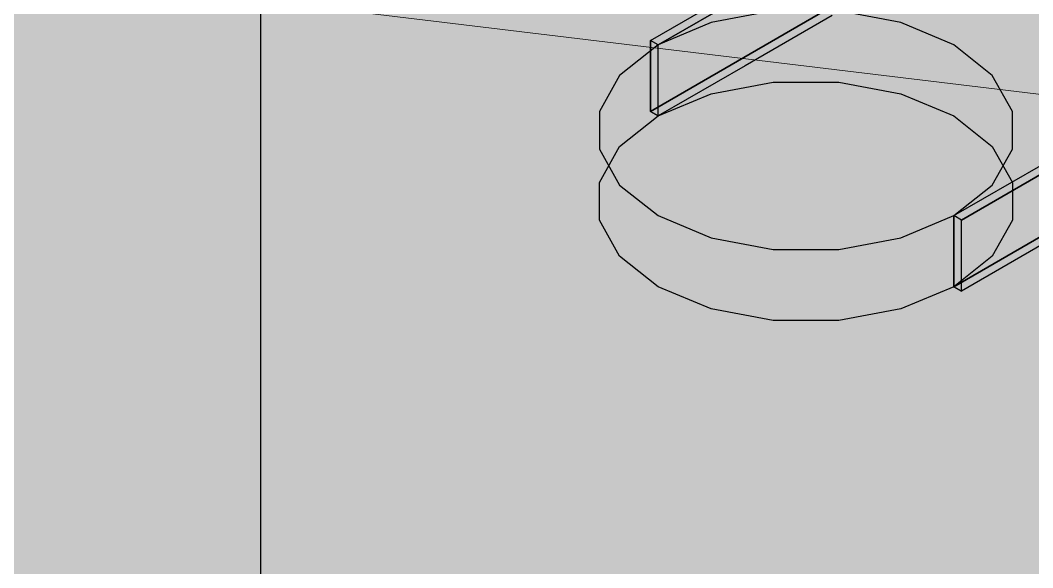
# Model space of a CAD drawing. Header units: metres. Extents: x 0 to 24.2, y -20 to 5.6.
# Drawn here: x 12.8794 to 13.2411, y -15.0311 to -14.8355 of the extents above; entities that cross this region are included whole.
import ezdxf

# ---------------------------------------------------------------- set-up
doc = ezdxf.new("R2010")
doc.units = ezdxf.units.M
doc.header["$LTSCALE"] = 0.25
doc.layers.add('ISO-ARISTAS', color=8, linetype='CONTINUOUS')
doc.layers.add('ISO-CONCRETO-SUP', color=254, linetype='CONTINUOUS', true_color=0xe8e8e8)
doc.layers.add('LLAMADAS', color=30, linetype='CONTINUOUS', lineweight=18)

msp = doc.modelspace()

# ---------------------------------------------------------------- linework, layer by layer
at = {"layer": 'ISO-ARISTAS', "color": 250}
for p, q in [((12.96519, -14.7), (12.96519, -14.95)), ((12.96519, -14.7), (12.96519, -14.95)), ((13.10447, -14.84271), (13.13557, -14.82476)), ((13.10447, -14.84271), (13.13557, -14.82476)), ((13.10722, -14.8443), (13.13832, -14.82634)), ((13.13832, -14.82634), (13.10722, -14.8443)), ((13.14836, -14.8322), (13.12613, -14.83637)), ((13.13557, -14.85016), (13.16667, -14.8322)), ((13.16667, -14.8322), (13.13557, -14.85016)), ((13.19397, -14.83637), (13.17174, -14.8322)), ((13.16942, -14.83379), (13.13832, -14.85174)), ((13.16942, -14.83379), (13.13832, -14.85174)), ((13.12613, -14.83637), (13.10722, -14.8443)), ((13.21288, -14.8443), (13.19397, -14.83637)), ((13.10447, -14.86811), (13.10447, -14.84271)), ((13.10722, -14.8443), (13.10447, -14.84271)), ((13.10722, -14.8443), (13.10447, -14.84271)), ((13.10447, -14.84271), (13.10447, -14.86811)), ((13.10722, -14.8443), (13.09348, -14.85522)), ((13.10722, -14.8697), (13.10722, -14.8443)), ((13.10722, -14.8697), (13.10722, -14.8443)), ((13.22661, -14.85522), (13.21288, -14.8443)), ((13.10447, -14.86811), (13.13557, -14.85016)), ((13.13557, -14.85016), (13.10447, -14.86811)), ((13.13832, -14.85174), (13.10722, -14.8697)), ((13.13832, -14.85174), (13.10722, -14.8697)), ((13.09348, -14.85522), (13.08626, -14.86805)), ((13.12613, -14.86177), (13.14836, -14.8576)), ((13.14836, -14.8576), (13.17174, -14.8576)), ((13.17174, -14.8576), (13.19397, -14.86177)), ((13.23384, -14.86805), (13.22661, -14.85522)), ((13.10722, -14.8697), (13.12613, -14.86177)), ((13.19397, -14.86177), (13.21288, -14.8697)), ((13.08626, -14.86805), (13.08626, -14.88155)), ((13.10722, -14.8697), (13.10447, -14.86811)), ((13.10447, -14.86811), (13.10722, -14.8697)), ((13.23384, -14.88155), (13.23384, -14.86805)), ((13.09348, -14.88062), (13.10722, -14.8697)), ((13.21288, -14.8697), (13.22661, -14.88062)), ((13.08626, -14.89345), (13.09348, -14.88062)), ((13.08626, -14.88155), (13.09348, -14.89438)), ((13.22661, -14.88062), (13.23384, -14.89345)), ((13.22661, -14.89438), (13.23384, -14.88155)), ((13.21288, -14.9053), (13.24398, -14.88734)), ((13.21288, -14.9053), (13.24398, -14.88734)), ((13.21563, -14.90689), (13.24673, -14.88893)), ((13.24673, -14.88893), (13.21563, -14.90689)), ((13.08626, -14.90695), (13.08626, -14.89345)), ((13.23384, -14.89345), (13.23384, -14.90695)), ((13.09348, -14.89438), (13.10722, -14.9053)), ((13.21288, -14.9053), (13.22661, -14.89438)), ((13.09348, -14.91978), (13.08626, -14.90695)), ((13.10722, -14.9053), (13.12613, -14.91323)), ((13.19397, -14.91323), (13.21288, -14.9053)), ((13.21288, -14.9307), (13.21288, -14.9053)), ((13.21563, -14.90689), (13.21288, -14.9053)), ((13.21563, -14.90689), (13.21288, -14.9053)), ((13.21288, -14.9053), (13.21288, -14.9307)), ((13.21563, -14.93229), (13.21563, -14.90689)), ((13.21563, -14.93229), (13.21563, -14.90689)), ((13.23384, -14.90695), (13.22661, -14.91978)), ((13.12613, -14.91323), (13.14836, -14.9174)), ((13.17174, -14.9174), (13.19397, -14.91323)), ((13.21288, -14.9307), (13.24398, -14.91274)), ((13.24398, -14.91274), (13.21288, -14.9307)), ((13.24673, -14.91433), (13.21563, -14.93229)), ((13.24673, -14.91433), (13.21563, -14.93229)), ((13.14836, -14.9174), (13.17174, -14.9174)), ((13.10722, -14.9307), (13.09348, -14.91978)), ((13.22661, -14.91978), (13.21288, -14.9307)), ((13.12613, -14.93863), (13.10722, -14.9307)), ((13.21288, -14.9307), (13.19397, -14.93863)), ((13.21563, -14.93229), (13.21288, -14.9307)), ((13.21288, -14.9307), (13.21563, -14.93229)), ((13.14836, -14.9428), (13.12613, -14.93863)), ((13.19397, -14.93863), (13.17174, -14.9428)), ((13.17174, -14.9428), (13.14836, -14.9428)), ((12.96519, -14.95), (12.96519, -15.2)), ((12.96519, -14.95), (12.96519, -15.2))]:
    msp.add_line(p, q, dxfattribs=at)
at = {"layer": 'ISO-CONCRETO-SUP', "true_color": 0xbcb7ad}
for points in [[(12.83529, -14.775), (13.05179, -14.9), (12.83529, -14.525), (13.05179, -14.65)], [(13.1817, -14.825), (13.39821, -14.95), (13.1817, -14.575), (13.39821, -14.7)], [(13.05179, -14.9), (13.2683, -15.025), (13.05179, -14.65), (13.2683, -14.775)], [(12.96519, -14.95), (13.1817, -15.075), (12.96519, -14.7), (13.1817, -14.825)], [(12.83529, -15.025), (13.05179, -15.15), (12.83529, -14.775), (13.05179, -14.9)], [(13.1817, -15.075), (13.39821, -15.2), (13.1817, -14.825), (13.39821, -14.95)], [(13.05179, -15.15), (13.2683, -15.275), (13.05179, -14.9), (13.2683, -15.025)], [(12.96519, -15.2), (13.1817, -15.325), (12.96519, -14.95), (13.1817, -15.075)], [(12.83529, -15.275), (13.05179, -15.4), (12.83529, -15.025), (13.05179, -15.15)]]:
    msp.add_solid(points, dxfattribs=at)
at = {"layer": 'ISO-CONCRETO-SUP', "true_color": 0xa8a49b}
for points in [[(12.96519, -14.95), (12.83529, -15.025), (12.96519, -14.7), (12.83529, -14.775)], [(12.96519, -15.2), (12.83529, -15.275), (12.96519, -14.95), (12.83529, -15.025)]]:
    msp.add_solid(points, dxfattribs=at)
at = {"layer": 'ISO-CONCRETO-SUP', "true_color": 0x92aec8}
for points in [[(13.14913, -14.74769), (13.12835, -14.75159), (13.14913, -14.84269), (13.12835, -14.84659)], [(13.17097, -14.82731), (13.19174, -14.82341), (13.17097, -14.92231), (13.19174, -14.91841)], [(13.14913, -14.84269), (13.12835, -14.84659), (13.14913, -14.93769), (13.12835, -14.94159)], [(13.17097, -14.92231), (13.19174, -14.91841), (13.17097, -15.01731), (13.19174, -15.01341)], [(13.14913, -14.93769), (13.12835, -14.94159), (13.14913, -15.03269), (13.12835, -15.03659)], [(13.17097, -15.01731), (13.19174, -15.01341), (13.17097, -15.11231), (13.19174, -15.10841)]]:
    msp.add_solid(points, dxfattribs=at)
at = {"layer": 'ISO-CONCRETO-SUP', "true_color": 0x98b5d0}
for points in [[(13.17097, -14.74769), (13.14913, -14.74769), (13.17097, -14.84269), (13.14913, -14.84269)], [(13.14913, -14.82731), (13.17097, -14.82731), (13.14913, -14.92231), (13.17097, -14.92231)], [(13.17097, -14.84269), (13.14913, -14.84269), (13.17097, -14.93769), (13.14913, -14.93769)], [(13.14913, -14.92231), (13.17097, -14.92231), (13.14913, -15.01731), (13.17097, -15.01731)], [(13.17097, -14.93769), (13.14913, -14.93769), (13.17097, -15.03269), (13.14913, -15.03269)], [(13.14913, -15.01731), (13.17097, -15.01731), (13.14913, -15.11231), (13.17097, -15.11231)]]:
    msp.add_solid(points, dxfattribs=at)
at = {"layer": 'ISO-CONCRETO-SUP', "true_color": 0x99b6d1}
for points in [[(13.19174, -14.75159), (13.17097, -14.74769), (13.19174, -14.84659), (13.17097, -14.84269)], [(13.12835, -14.82341), (13.14913, -14.82731), (13.12835, -14.91841), (13.14913, -14.92231)], [(13.19174, -14.84659), (13.17097, -14.84269), (13.19174, -14.94159), (13.17097, -14.93769)], [(13.12835, -14.91841), (13.14913, -14.92231), (13.12835, -15.01341), (13.14913, -15.01731)], [(13.19174, -14.94159), (13.17097, -14.93769), (13.19174, -15.03659), (13.17097, -15.03269)], [(13.12835, -15.01341), (13.14913, -15.01731), (13.12835, -15.10841), (13.14913, -15.11231)]]:
    msp.add_solid(points, dxfattribs=at)
at = {"layer": 'ISO-CONCRETO-SUP', "true_color": 0x88a2bb}
for points in [[(13.12835, -14.75159), (13.11068, -14.759), (13.12835, -14.84659), (13.11068, -14.854)], [(13.19174, -14.82341), (13.20941, -14.816), (13.19174, -14.91841), (13.20941, -14.911)], [(13.12835, -14.84659), (13.11068, -14.854), (13.12835, -14.94159), (13.11068, -14.949)], [(13.19174, -14.91841), (13.20941, -14.911), (13.19174, -15.01341), (13.20941, -15.006)], [(13.12835, -14.94159), (13.11068, -14.949), (13.12835, -15.03659), (13.11068, -15.044)], [(13.19174, -15.01341), (13.20941, -15.006), (13.19174, -15.10841), (13.20941, -15.101)]]:
    msp.add_solid(points, dxfattribs=at)
at = {"layer": 'ISO-CONCRETO-SUP', "true_color": 0x95b1cc}
for points in [[(13.20941, -14.759), (13.19174, -14.75159), (13.20941, -14.854), (13.19174, -14.84659)], [(13.11068, -14.816), (13.12835, -14.82341), (13.11068, -14.911), (13.12835, -14.91841)], [(13.20941, -14.854), (13.19174, -14.84659), (13.20941, -14.949), (13.19174, -14.94159)], [(13.11068, -14.911), (13.12835, -14.91841), (13.11068, -15.006), (13.12835, -15.01341)], [(13.20941, -14.949), (13.19174, -14.94159), (13.20941, -15.044), (13.19174, -15.03659)], [(13.11068, -15.006), (13.12835, -15.01341), (13.11068, -15.101), (13.12835, -15.10841)]]:
    msp.add_solid(points, dxfattribs=at)
at = {"layer": 'ISO-CONCRETO-SUP', "true_color": 0x7c93a9}
for points in [[(13.11068, -14.759), (13.09785, -14.7692), (13.11068, -14.854), (13.09785, -14.8642)], [(13.20941, -14.816), (13.22225, -14.8058), (13.20941, -14.911), (13.22225, -14.9008)], [(13.11068, -14.854), (13.09785, -14.8642), (13.11068, -14.949), (13.09785, -14.9592)], [(13.20941, -14.911), (13.22225, -14.9008), (13.20941, -15.006), (13.22225, -14.9958)], [(13.11068, -14.949), (13.09785, -14.9592), (13.11068, -15.044), (13.09785, -15.0542)], [(13.20941, -15.006), (13.22225, -14.9958), (13.20941, -15.101), (13.22225, -15.0908)]]:
    msp.add_solid(points, dxfattribs=at)
at = {"layer": 'ISO-CONCRETO-SUP', "true_color": 0x8da7c1}
for points in [[(13.22225, -14.7692), (13.20941, -14.759), (13.22225, -14.8642), (13.20941, -14.854)], [(13.09785, -14.8058), (13.11068, -14.816), (13.09785, -14.9008), (13.11068, -14.911)], [(13.22225, -14.8642), (13.20941, -14.854), (13.22225, -14.9592), (13.20941, -14.949)], [(13.09785, -14.9008), (13.11068, -14.911), (13.09785, -14.9958), (13.11068, -15.006)], [(13.22225, -14.9592), (13.20941, -14.949), (13.22225, -15.0542), (13.20941, -15.044)], [(13.09785, -14.9958), (13.11068, -15.006), (13.09785, -15.0908), (13.11068, -15.101)]]:
    msp.add_solid(points, dxfattribs=at)
at = {"layer": 'ISO-CONCRETO-SUP', "true_color": 0x6d8195}
for points in [[(13.09785, -14.7692), (13.0911, -14.78119), (13.09785, -14.8642), (13.0911, -14.87619)], [(13.22225, -14.8058), (13.229, -14.79381), (13.22225, -14.9008), (13.229, -14.88881)], [(13.09785, -14.8642), (13.0911, -14.87619), (13.09785, -14.9592), (13.0911, -14.97119)], [(13.22225, -14.9008), (13.229, -14.88881), (13.22225, -14.9958), (13.229, -14.98381)], [(13.09785, -14.9592), (13.0911, -14.97119), (13.09785, -15.0542), (13.0911, -15.06619)], [(13.22225, -14.9958), (13.229, -14.98381), (13.22225, -15.0908), (13.229, -15.07881)]]:
    msp.add_solid(points, dxfattribs=at)
at = {"layer": 'ISO-CONCRETO-SUP', "true_color": 0x8199b0}
for points in [[(13.229, -14.78119), (13.22225, -14.7692), (13.229, -14.87619), (13.22225, -14.8642)], [(13.0911, -14.79381), (13.09785, -14.8058), (13.0911, -14.88881), (13.09785, -14.9008)], [(13.229, -14.87619), (13.22225, -14.8642), (13.229, -14.97119), (13.22225, -14.9592)], [(13.0911, -14.88881), (13.09785, -14.9008), (13.0911, -14.98381), (13.09785, -14.9958)], [(13.229, -14.97119), (13.22225, -14.9592), (13.229, -15.06619), (13.22225, -15.0542)], [(13.0911, -14.98381), (13.09785, -14.9958), (13.0911, -15.07881), (13.09785, -15.0908)]]:
    msp.add_solid(points, dxfattribs=at)
at = {"layer": 'ISO-CONCRETO-SUP', "true_color": 0x73889d}
for points in [[(13.0911, -14.78119), (13.0911, -14.79381), (13.0911, -14.87619), (13.0911, -14.88881)], [(13.0911, -14.87619), (13.0911, -14.88881), (13.0911, -14.97119), (13.0911, -14.98381)], [(13.0911, -14.97119), (13.0911, -14.98381), (13.0911, -15.06619), (13.0911, -15.07881)]]:
    msp.add_solid(points, dxfattribs=at)
at = {"layer": 'ISO-CONCRETO-SUP', "true_color": 0x687c8e}
for points in [[(13.229, -14.79381), (13.229, -14.78119), (13.229, -14.88881), (13.229, -14.87619)], [(12.92798, -14.8511), (12.93499, -14.83926), (12.99903, -14.81008), (13.00604, -14.79824)], [(12.91706, -14.85741), (12.92798, -14.8511), (12.98811, -14.81639), (12.99903, -14.81008)], [(12.85692, -14.89213), (12.86394, -14.88028), (12.92798, -14.8511), (12.93499, -14.83926)], [(12.846, -14.89843), (12.85692, -14.89213), (12.91706, -14.85741), (12.92798, -14.8511)], [(13.229, -14.88881), (13.229, -14.87619), (13.229, -14.98381), (13.229, -14.97119)], [(13.229, -14.98381), (13.229, -14.97119), (13.229, -15.07881), (13.229, -15.06619)]]:
    msp.add_solid(points, dxfattribs=at)
at = {"layer": 'ISO-CONCRETO-SUP', "true_color": 0x99b7d2}
msp.add_solid([(12.86394, -14.84506), (12.85692, -14.82512), (12.93499, -14.80403), (12.92798, -14.7841)], dxfattribs=at)
at = {"layer": 'ISO-CONCRETO-SUP', "true_color": 0xa7c7e4}
msp.add_solid([(12.85903, -14.82391), (12.87279, -14.83995), (12.93008, -14.78288), (12.94384, -14.79893)], dxfattribs=at)
at = {"layer": 'ISO-CONCRETO-SUP', "true_color": 0x7990a6}
for points in [[(12.93499, -14.83926), (12.9374, -14.82304), (13.00604, -14.79824), (13.00846, -14.78202)], [(12.86394, -14.88028), (12.86635, -14.86407), (12.93499, -14.83926), (12.9374, -14.82304)]]:
    msp.add_solid(points, dxfattribs=at)
at = {"layer": 'ISO-CONCRETO-SUP', "true_color": 0xa5c4e1}
for points in [[(12.87279, -14.83995), (12.88804, -14.85154), (12.94384, -14.79893), (12.95909, -14.81052)], [(12.80173, -14.88097), (12.81699, -14.89257), (12.87279, -14.83995), (12.88804, -14.85154)]]:
    msp.add_solid(points, dxfattribs=at)
at = {"layer": 'ISO-CONCRETO-SUP', "true_color": 0x8ba5be}
msp.add_solid([(12.86635, -14.86407), (12.86394, -14.84506), (12.9374, -14.82304), (12.93499, -14.80403)], dxfattribs=at)
at = {"layer": 'ISO-CONCRETO-SUP', "true_color": 0x9b3232}
for points in [[(13.16667, -14.8322), (13.13557, -14.85016), (13.16667, -14.8068), (13.13557, -14.82476)], [(13.16942, -14.83379), (13.13832, -14.85174), (13.16942, -14.80839), (13.13832, -14.82634)], [(13.13557, -14.85016), (13.10447, -14.86811), (13.13557, -14.82476), (13.10447, -14.84271)], [(13.13832, -14.85174), (13.10722, -14.8697), (13.13832, -14.82634), (13.10722, -14.8443)], [(13.24398, -14.91274), (13.21288, -14.9307), (13.24398, -14.88734), (13.21288, -14.9053)], [(13.24673, -14.91433), (13.21563, -14.93229), (13.24673, -14.88893), (13.21563, -14.90689)]]:
    msp.add_solid(points, dxfattribs=at)
at = {"layer": 'ISO-CONCRETO-SUP', "true_color": 0x9cbad6}
for points in [[(12.88804, -14.85154), (12.90329, -14.85756), (12.95909, -14.81052), (12.97435, -14.81654)], [(12.81699, -14.89257), (12.83224, -14.89858), (12.88804, -14.85154), (12.90329, -14.85756)]]:
    msp.add_solid(points, dxfattribs=at)
at = {"layer": 'ISO-CONCRETO-SUP', "true_color": 0x8faac4}
for points in [[(12.90329, -14.85756), (12.91706, -14.85741), (12.97435, -14.81654), (12.98811, -14.81639)], [(12.83224, -14.89858), (12.846, -14.89843), (12.90329, -14.85756), (12.91706, -14.85741)]]:
    msp.add_solid(points, dxfattribs=at)
at = {"layer": 'ISO-CONCRETO-SUP', "true_color": 0xc03e3e}
for points in [[(13.13557, -14.82476), (13.13832, -14.82634), (13.10447, -14.84271), (13.10722, -14.8443)], [(13.16667, -14.8322), (13.16942, -14.83379), (13.13557, -14.85016), (13.13832, -14.85174)], [(13.13557, -14.85016), (13.13832, -14.85174), (13.10447, -14.86811), (13.10722, -14.8697)], [(13.24398, -14.88734), (13.24673, -14.88893), (13.21288, -14.9053), (13.21563, -14.90689)], [(13.24398, -14.91274), (13.24673, -14.91433), (13.21288, -14.9307), (13.21563, -14.93229)]]:
    msp.add_solid(points, dxfattribs=at)
at = {"layer": 'ISO-CONCRETO-SUP', "true_color": 0xae3939}
for points in [[(13.12613, -14.86177), (13.14836, -14.8576), (13.12613, -14.83637), (13.14836, -14.8322)], [(13.19397, -14.93863), (13.17174, -14.9428), (13.19397, -14.91323), (13.17174, -14.9174)]]:
    msp.add_solid(points, dxfattribs=at)
at = {"layer": 'ISO-CONCRETO-SUP', "true_color": 0xb53b3b}
for points in [[(13.14836, -14.8576), (13.17174, -14.8576), (13.14836, -14.8322), (13.17174, -14.8322)], [(13.17174, -14.9428), (13.14836, -14.9428), (13.17174, -14.9174), (13.14836, -14.9174)]]:
    msp.add_solid(points, dxfattribs=at)
at = {"layer": 'ISO-CONCRETO-SUP', "true_color": 0xb63b3b}
for points in [[(13.17174, -14.8576), (13.19397, -14.86177), (13.17174, -14.8322), (13.19397, -14.83637)], [(13.14836, -14.9428), (13.12613, -14.93863), (13.14836, -14.9174), (13.12613, -14.91323)]]:
    msp.add_solid(points, dxfattribs=at)
at = {"layer": 'ISO-CONCRETO-SUP', "true_color": 0xa23535}
for points in [[(13.10722, -14.8697), (13.12613, -14.86177), (13.10722, -14.8443), (13.12613, -14.83637)], [(13.21288, -14.9307), (13.19397, -14.93863), (13.21288, -14.9053), (13.19397, -14.91323)]]:
    msp.add_solid(points, dxfattribs=at)
at = {"layer": 'ISO-CONCRETO-SUP', "true_color": 0xb13a3a}
for points in [[(13.19397, -14.86177), (13.21288, -14.8697), (13.19397, -14.83637), (13.21288, -14.8443)], [(13.12613, -14.93863), (13.10722, -14.9307), (13.12613, -14.91323), (13.10722, -14.9053)]]:
    msp.add_solid(points, dxfattribs=at)
at = {"layer": 'ISO-CONCRETO-SUP', "true_color": 0xad3838}
for points in [[(13.10447, -14.86811), (13.10722, -14.8697), (13.10447, -14.84271), (13.10722, -14.8443)], [(13.21288, -14.9307), (13.21563, -14.93229), (13.21288, -14.9053), (13.21563, -14.90689)]]:
    msp.add_solid(points, dxfattribs=at)
at = {"layer": 'ISO-CONCRETO-SUP', "true_color": 0x933030}
for points in [[(13.09348, -14.88062), (13.10722, -14.8697), (13.09348, -14.85522), (13.10722, -14.8443)], [(13.22661, -14.91978), (13.21288, -14.9307), (13.22661, -14.89438), (13.21288, -14.9053)]]:
    msp.add_solid(points, dxfattribs=at)
at = {"layer": 'ISO-CONCRETO-SUP', "true_color": 0xa73636}
for points in [[(13.21288, -14.8697), (13.22661, -14.88062), (13.21288, -14.8443), (13.22661, -14.85522)], [(13.10722, -14.9307), (13.09348, -14.91978), (13.10722, -14.9053), (13.09348, -14.89438)]]:
    msp.add_solid(points, dxfattribs=at)
at = {"layer": 'ISO-CONCRETO-SUP', "true_color": 0x812a2a}
for points in [[(13.08626, -14.89345), (13.09348, -14.88062), (13.08626, -14.86805), (13.09348, -14.85522)], [(13.23384, -14.90695), (13.22661, -14.91978), (13.23384, -14.88155), (13.22661, -14.89438)]]:
    msp.add_solid(points, dxfattribs=at)
at = {"layer": 'ISO-CONCRETO-SUP', "true_color": 0x993232}
for points in [[(13.22661, -14.88062), (13.23384, -14.89345), (13.22661, -14.85522), (13.23384, -14.86805)], [(13.09348, -14.91978), (13.08626, -14.90695), (13.09348, -14.89438), (13.08626, -14.88155)]]:
    msp.add_solid(points, dxfattribs=at)
at = {"layer": 'ISO-CONCRETO-SUP', "true_color": 0x882c2c}
for points in [[(13.08626, -14.90695), (13.08626, -14.89345), (13.08626, -14.88155), (13.08626, -14.86805)], [(13.23384, -14.89345), (13.23384, -14.90695), (13.23384, -14.86805), (13.23384, -14.88155)]]:
    msp.add_solid(points, dxfattribs=at)
at = {"layer": 'LLAMADAS'}
msp.add_line((14.89, -15.06125), (12.56667, -14.78009), dxfattribs=at)

doc.saveas('drawing.dxf')
